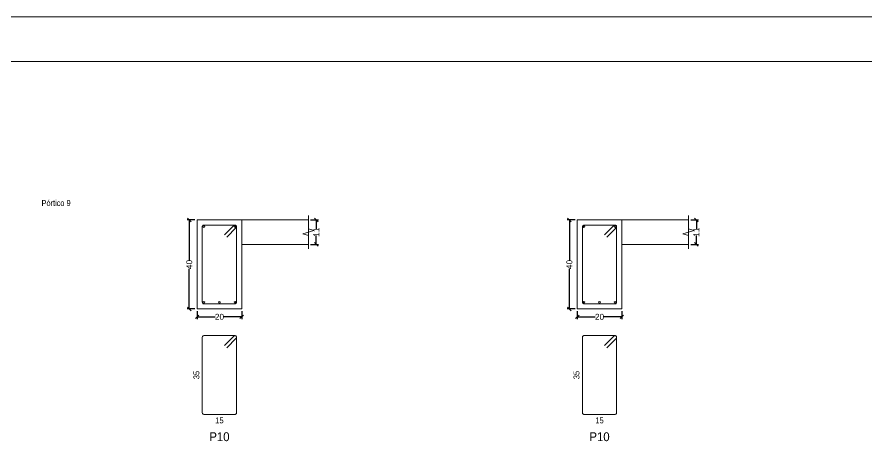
# Model space of a CAD drawing. Header units: millimetres. Extents: x 0 to 190, y -70 to 53.
# Drawn here: x 141.3 to 160.4, y -37.56 to -27.94 of the extents above; entities that cross this region are included whole.
import ezdxf
from ezdxf.enums import TextEntityAlignment as Align

# ---------------------------------------------------------------- set-up
doc = ezdxf.new("R2010")
doc.units = ezdxf.units.MM
for name, color, linetype, lineweight in [('ALZ_REF_REFERENCIA_PORTICO', 3, 'Continuous', 9), ('ARM_LONGITUDINAL_Ø8', 32, 'Continuous', 9), ('ARM_TRANSVERSAL_Ø6', 151, 'Continuous', 9), ('RECUAD_LIMITES', 2, 'Continuous', 0), ('RECUAD_MARCO', 1, 'Continuous', 20), ('SEC_CONT_FORJADOS_SECCION', 8, 'Continuous', 9), ('SEC_CONT_VIG_HORMIGON_SECCION', 2, 'Continuous', 9), ('SEC_COTAS_SEC_DIM_VIGA', 122, 'Continuous', 0), ('SEC_COTAS_TEXTOS_DESPIECE_ESTRIBADO', 122, 'Continuous', 0), ('SEC_REF_TXT_POSICIONES_ARM_ESTRIBOS', 1, 'Continuous', 9)]:
    doc.layers.add(name, color=color, linetype=linetype, lineweight=lineweight)
doc.styles.add('CYPETXT_0.2_romans', font='arial.ttf', dxfattribs={"height": 0.133333})
doc.styles.add('CYPETXT_romans', font='arial.ttf', dxfattribs={"height": 0.2})
doc.dimstyles.new('cype_oblique', dxfattribs={"dimtxt": 0.18, "dimasz": 0.18, "dimexe": 0.05, "dimexo": 0.05, "dimgap": 0, "dimtad": 0, "dimdec": 4, "dimzin": 0, "dimdsep": 46, "dimtxsty": 'CYPETXT_0.2_romans', "dimblk": 'OBLIQUE', "dimtsz": 0.04, "dimcen": 0.09, "dimadec": 0, "dimazin": 0, "dimtfac": 1, "dimtdec": 4, "dimtofl": 0, "dimtmove": 2, "dimatfit": 3, "dimfxl": 1, "dimtolj": 1, "dimtzin": 0, "dimarcsym": 0})

# ---------------------------------------------------------------- blocks, each defined once
blk = doc.blocks.new('*D320')
at = {"layer": 'Defpoints', "color": 0, "transparency": 16777216}
for p in [(145.357, -34.503), (146.357, -34.503), (146.357, -34.68)]:
    blk.add_point(p, dxfattribs=at)
at = {"layer": 'SEC_COTAS_SEC_DIM_VIGA', "color": 0, "lineweight": -2, "transparency": 16777216}
for p, q in [((145.357, -34.553), (145.357, -34.73)), ((146.357, -34.553), (146.357, -34.73)), ((145.317, -34.72), (145.397, -34.64)), ((145.357, -34.68), (145.76, -34.68)), ((146.357, -34.68), (145.953, -34.68)), ((146.317, -34.72), (146.397, -34.64))]:
    blk.add_line(p, q, dxfattribs=at)
at = {"layer": 'SEC_COTAS_SEC_DIM_VIGA', "color": 0, "transparency": 16777216, "insert": (145.857, -34.68), "char_height": 0.1333, "attachment_point": 5, "style": 'CYPETXT_0.2_romans'}
blk.add_mtext('\\A1;20', dxfattribs=at)
blk = doc.blocks.new('_OBLIQUE')
at = {"color": 0, "linetype": 'ByBlock', "lineweight": -2}
blk.add_line((-0.5, -0.5), (0.5, 0.5), dxfattribs=at)
blk = doc.blocks.new('*D321')
at = {"layer": 'Defpoints', "color": 0, "transparency": 16777216}
for p in [(145.179, -32.503), (145.357, -32.503), (145.357, -34.503)]:
    blk.add_point(p, dxfattribs=at)
at = {"layer": 'SEC_COTAS_SEC_DIM_VIGA', "color": 0, "lineweight": -2, "transparency": 16777216}
for p, q in [((145.307, -32.503), (145.129, -32.503)), ((145.219, -32.543), (145.139, -32.463)), ((145.179, -32.503), (145.179, -33.405)), ((145.179, -34.503), (145.179, -33.601)), ((145.307, -34.503), (145.129, -34.503)), ((145.219, -34.543), (145.139, -34.463))]:
    blk.add_line(p, q, dxfattribs=at)
at = {"layer": 'SEC_COTAS_SEC_DIM_VIGA', "color": 0, "transparency": 16777216, "insert": (145.179, -33.503), "char_height": 0.1333, "attachment_point": 5, "rotation": 90, "style": 'CYPETXT_0.2_romans'}
blk.add_mtext('\\A1;40', dxfattribs=at)
blk = doc.blocks.new('*D322')
at = {"layer": 'Defpoints', "color": 0, "transparency": 16777216}
for p in [(147.857, -32.503), (148.034, -32.503), (147.857, -33.053)]:
    blk.add_point(p, dxfattribs=at)
at = {"layer": 'SEC_COTAS_SEC_DIM_VIGA', "color": 0, "lineweight": -2, "transparency": 16777216}
for p, q in [((147.907, -32.503), (148.084, -32.503)), ((148.074, -32.543), (147.994, -32.463)), ((148.034, -32.503), (148.034, -32.702)), ((148.074, -33.093), (147.994, -33.013)), ((148.034, -33.053), (148.034, -32.854)), ((147.907, -33.053), (148.084, -33.053))]:
    blk.add_line(p, q, dxfattribs=at)
at = {"layer": 'SEC_COTAS_SEC_DIM_VIGA', "color": 0, "transparency": 16777216, "insert": (148.034, -32.778), "char_height": 0.1333, "attachment_point": 5, "rotation": 90, "style": 'CYPETXT_0.2_romans'}
blk.add_mtext('\\A1;11', dxfattribs=at)
blk = doc.blocks.new('*D323')
at = {"layer": 'Defpoints', "color": 0, "transparency": 16777216}
for p in [(153.904, -34.503), (154.904, -34.503), (154.904, -34.68)]:
    blk.add_point(p, dxfattribs=at)
at = {"layer": 'SEC_COTAS_SEC_DIM_VIGA', "color": 0, "lineweight": -2, "transparency": 16777216}
for p, q in [((153.904, -34.553), (153.904, -34.73)), ((154.904, -34.553), (154.904, -34.73)), ((153.864, -34.72), (153.944, -34.64)), ((153.904, -34.68), (154.307, -34.68)), ((154.904, -34.68), (154.5, -34.68)), ((154.864, -34.72), (154.944, -34.64))]:
    blk.add_line(p, q, dxfattribs=at)
at = {"layer": 'SEC_COTAS_SEC_DIM_VIGA', "color": 0, "transparency": 16777216, "insert": (154.404, -34.68), "char_height": 0.1333, "attachment_point": 5, "style": 'CYPETXT_0.2_romans'}
blk.add_mtext('\\A1;20', dxfattribs=at)
blk = doc.blocks.new('*D324')
at = {"layer": 'Defpoints', "color": 0, "transparency": 16777216}
for p in [(153.726, -32.503), (153.904, -32.503), (153.904, -34.503)]:
    blk.add_point(p, dxfattribs=at)
at = {"layer": 'SEC_COTAS_SEC_DIM_VIGA', "color": 0, "lineweight": -2, "transparency": 16777216}
for p, q in [((153.854, -32.503), (153.676, -32.503)), ((153.766, -32.543), (153.686, -32.463)), ((153.726, -32.503), (153.726, -33.405)), ((153.726, -34.503), (153.726, -33.601)), ((153.854, -34.503), (153.676, -34.503)), ((153.766, -34.543), (153.686, -34.463))]:
    blk.add_line(p, q, dxfattribs=at)
at = {"layer": 'SEC_COTAS_SEC_DIM_VIGA', "color": 0, "transparency": 16777216, "insert": (153.726, -33.503), "char_height": 0.1333, "attachment_point": 5, "rotation": 90, "style": 'CYPETXT_0.2_romans'}
blk.add_mtext('\\A1;40', dxfattribs=at)
blk = doc.blocks.new('*D325')
at = {"layer": 'Defpoints', "color": 0, "transparency": 16777216}
for p in [(156.404, -32.503), (156.581, -32.503), (156.404, -33.053)]:
    blk.add_point(p, dxfattribs=at)
at = {"layer": 'SEC_COTAS_SEC_DIM_VIGA', "color": 0, "lineweight": -2, "transparency": 16777216}
for p, q in [((156.454, -32.503), (156.631, -32.503)), ((156.621, -32.543), (156.541, -32.463)), ((156.581, -32.503), (156.581, -32.702)), ((156.621, -33.093), (156.541, -33.013)), ((156.581, -33.053), (156.581, -32.854)), ((156.454, -33.053), (156.631, -33.053))]:
    blk.add_line(p, q, dxfattribs=at)
at = {"layer": 'SEC_COTAS_SEC_DIM_VIGA', "color": 0, "transparency": 16777216, "insert": (156.581, -32.778), "char_height": 0.1333, "attachment_point": 5, "rotation": 90, "style": 'CYPETXT_0.2_romans'}
blk.add_mtext('\\A1;11', dxfattribs=at)

msp = doc.modelspace()

# ---------------------------------------------------------------- linework, layer by layer
at = {"layer": 'ARM_LONGITUDINAL_Ø8'}
for centre in [(145.50669, -32.65313), (146.20669, -32.65313), (154.05363, -32.65313), (154.75363, -32.65313), (145.50669, -34.35313), (145.85669, -34.35313), (146.20669, -34.35313), (154.05363, -34.35313), (154.40363, -34.35313), (154.75363, -34.35313)]:
    msp.add_circle(centre, 0.02, dxfattribs=at)
at = {"layer": 'ARM_TRANSVERSAL_Ø6'}
for points in [[(146.0193, -32.89001), (146.235, -32.6737), (146.23787, -32.66902), (146.23997, -32.66394), (146.24125, -32.6586), (146.24169, -32.65313), (146.24101, -32.6463), (146.23902, -32.63973), (146.23579, -32.63368), (146.23143, -32.62838), (146.22613, -32.62403), (146.22008, -32.62079), (146.21351, -32.6188), (146.20669, -32.61813), (145.50669, -32.61813), (145.49329, -32.62079), (145.48194, -32.62838), (145.47435, -32.63973), (145.47169, -32.65313), (145.47169, -34.35313), (145.47435, -34.36652), (145.48194, -34.37788), (145.49329, -34.38546), (145.50669, -34.38813), (146.20669, -34.38813), (146.22008, -34.38546), (146.23143, -34.37788), (146.23902, -34.36652), (146.24169, -34.35313), (146.24169, -32.65313), (146.24101, -32.6463), (146.23902, -32.63973), (146.23579, -32.63368), (146.23143, -32.62838), (146.22613, -32.62403), (146.22008, -32.62079), (146.21351, -32.6188), (146.20669, -32.61813), (146.19986, -32.6188), (146.19329, -32.62079), (146.18724, -32.62403), (146.18194, -32.62838), (145.9698, -32.84051)], [(154.56625, -32.89001), (154.78195, -32.6737), (154.78482, -32.66902), (154.78692, -32.66394), (154.7882, -32.6586), (154.78863, -32.65313), (154.78796, -32.6463), (154.78597, -32.63973), (154.78273, -32.63368), (154.77838, -32.62838), (154.77308, -32.62403), (154.76703, -32.62079), (154.76046, -32.6188), (154.75363, -32.61813), (154.05363, -32.61813), (154.04024, -32.62079), (154.02888, -32.62838), (154.0213, -32.63973), (154.01863, -32.65313), (154.01863, -34.35313), (154.0213, -34.36652), (154.02888, -34.37788), (154.04024, -34.38546), (154.05363, -34.38813), (154.75363, -34.38813), (154.76703, -34.38546), (154.77838, -34.37788), (154.78597, -34.36652), (154.78863, -34.35313), (154.78863, -32.65313), (154.78796, -32.6463), (154.78597, -32.63973), (154.78273, -32.63368), (154.77838, -32.62838), (154.77308, -32.62403), (154.76703, -32.62079), (154.76046, -32.6188), (154.75363, -32.61813), (154.7468, -32.6188), (154.74024, -32.62079), (154.73419, -32.62403), (154.72888, -32.62838), (154.51675, -32.84051)], [(146.0193, -35.37434), (146.235, -35.15803), (146.23787, -35.15335), (146.23997, -35.14828), (146.24125, -35.14294), (146.24169, -35.13746), (146.24101, -35.13063), (146.23902, -35.12407), (146.23579, -35.11802), (146.23143, -35.11271), (146.22613, -35.10836), (146.22008, -35.10513), (146.21351, -35.10313), (146.20669, -35.10246), (145.50669, -35.10246), (145.49329, -35.10513), (145.48194, -35.11271), (145.47435, -35.12407), (145.47169, -35.13746), (145.47169, -36.83746), (145.47435, -36.85086), (145.48194, -36.86221), (145.49329, -36.8698), (145.50669, -36.87246), (146.20669, -36.87246), (146.22008, -36.8698), (146.23143, -36.86221), (146.23902, -36.85086), (146.24169, -36.83746), (146.24169, -35.13746), (146.24101, -35.13063), (146.23902, -35.12407), (146.23579, -35.11802), (146.23143, -35.11271), (146.22613, -35.10836), (146.22008, -35.10513), (146.21351, -35.10313), (146.20669, -35.10246), (146.19986, -35.10313), (146.19329, -35.10513), (146.18724, -35.10836), (146.18194, -35.11271), (145.9698, -35.32485)], [(154.56625, -35.37434), (154.78195, -35.15803), (154.78482, -35.15335), (154.78692, -35.14828), (154.7882, -35.14294), (154.78863, -35.13746), (154.78796, -35.13063), (154.78597, -35.12407), (154.78273, -35.11802), (154.77838, -35.11271), (154.77308, -35.10836), (154.76703, -35.10513), (154.76046, -35.10313), (154.75363, -35.10246), (154.05363, -35.10246), (154.04024, -35.10513), (154.02888, -35.11271), (154.0213, -35.12407), (154.01863, -35.13746), (154.01863, -36.83746), (154.0213, -36.85086), (154.02888, -36.86221), (154.04024, -36.8698), (154.05363, -36.87246), (154.75363, -36.87246), (154.76703, -36.8698), (154.77838, -36.86221), (154.78597, -36.85086), (154.78863, -36.83746), (154.78863, -35.13746), (154.78796, -35.13063), (154.78597, -35.12407), (154.78273, -35.11802), (154.77838, -35.11271), (154.77308, -35.10836), (154.76703, -35.10513), (154.76046, -35.10313), (154.75363, -35.10246), (154.7468, -35.10313), (154.74024, -35.10513), (154.73419, -35.10836), (154.72888, -35.11271), (154.51675, -35.32485)]]:
    msp.add_lwpolyline(points, dxfattribs=at)
at = {"layer": 'RECUAD_LIMITES'}
msp.add_lwpolyline([(130.81738, -69.94324), (190.21738, -69.94324), (190.21738, -27.94324), (130.81738, -27.94324), (130.81738, -69.94324)], close=True, dxfattribs=at)
at = {"layer": 'RECUAD_MARCO'}
msp.add_lwpolyline([(133.31738, -68.94324), (189.21738, -68.94324), (189.21738, -28.94324), (133.31738, -28.94324), (133.31738, -68.94324)], close=True, dxfattribs=at)
at = {"layer": 'SEC_CONT_FORJADOS_SECCION'}
for points in [[(147.85669, -32.40313), (147.85669, -32.70313), (147.98169, -32.74063), (147.73169, -32.81563), (147.85669, -32.85313), (147.85669, -33.15313)], [(156.40363, -32.40313), (156.40363, -32.70313), (156.52863, -32.74063), (156.27863, -32.81563), (156.40363, -32.85313), (156.40363, -33.15313)], [(147.85669, -32.50313), (146.35669, -32.50313), (146.35669, -33.05313), (147.85669, -33.05313)], [(156.40363, -32.50313), (154.90363, -32.50313), (154.90363, -33.05313), (156.40363, -33.05313)]]:
    msp.add_lwpolyline(points, dxfattribs=at)
at = {"layer": 'SEC_CONT_FORJADOS_SECCION', "color": 254, "true_color": 0xdad7d3}
for points in [[(147.85669, -32.50313), (146.35669, -32.50313), (146.35669, -33.05313), (147.85669, -33.05313)], [(156.40363, -32.50313), (154.90363, -32.50313), (154.90363, -33.05313), (156.40363, -33.05313)]]:
    msp.add_lwpolyline(points, close=True, dxfattribs=at)
at = {"layer": 'SEC_CONT_VIG_HORMIGON_SECCION'}
for points in [[(146.35669, -32.50313), (145.35669, -32.50313), (145.35669, -34.50313), (146.35669, -34.50313), (146.35669, -32.50313)], [(154.90363, -32.50313), (153.90363, -32.50313), (153.90363, -34.50313), (154.90363, -34.50313), (154.90363, -32.50313)]]:
    msp.add_lwpolyline(points, close=True, dxfattribs=at)

# ---------------------------------------------------------------- texts
at = {"layer": 'ALZ_REF_REFERENCIA_PORTICO', "style": 'CYPETXT_romans', "width": 0.813476}
msp.add_text('Pórtico 9', height=0.133333, dxfattribs=at).set_placement((141.85669, -32.12313), align=Align.MIDDLE_LEFT)
at = {"layer": 'SEC_COTAS_TEXTOS_DESPIECE_ESTRIBADO', "style": 'CYPETXT_romans', "width": 0.872274}
for p in [(145.40502, -35.98746), (153.95196, -35.98746)]:
    msp.add_text('35', height=0.133333, rotation=90, dxfattribs=at).set_placement(p, align=Align.CENTER)
for p in [(145.85669, -36.93913), (154.40363, -36.93913)]:
    msp.add_text('15', height=0.133333, dxfattribs=at).set_placement(p, align=Align.TOP_CENTER)
at = {"layer": 'SEC_REF_TXT_POSICIONES_ARM_ESTRIBOS', "style": 'CYPETXT_romans', "width": 0.91451}
for p in [(145.85669, -37.37246), (154.40363, -37.37246)]:
    msp.add_text('P10', height=0.2, dxfattribs=at).set_placement(p, align=Align.MIDDLE_CENTER)

# ---------------------------------------------------------------- dimensions: what is measured, and where the dimension line sits
at = {"layer": 'SEC_COTAS_SEC_DIM_VIGA'}
for p1, p2, distance, text, picture, middle in [((145.35669, -34.50313), (145.35669, -32.50313), 0.17733, '40', '*D321', (145.17935, -33.50313)), ((147.85669, -33.05313), (147.85669, -32.50313), -0.17733, '11', '*D322', (148.03402, -32.77813)), ((153.90363, -34.50313), (153.90363, -32.50313), 0.17733, '40', '*D324', (153.7263, -33.50313)), ((156.40363, -33.05313), (156.40363, -32.50313), -0.17733, '11', '*D325', (156.58096, -32.77813)), ((145.35669, -34.50313), (146.35669, -34.50313), -0.17733, '20', '*D320', (145.85669, -34.68046)), ((153.90363, -34.50313), (154.90363, -34.50313), -0.17733, '20', '*D323', (154.40363, -34.68046))]:
    dim = msp.add_aligned_dim(p1=p1, p2=p2, distance=distance, text=text, dimstyle='cype_oblique', dxfattribs=at)
    dim.commit()
    dim.dimension.update_dxf_attribs({"geometry": picture, "text_midpoint": middle})

doc.saveas('drawing.dxf')
